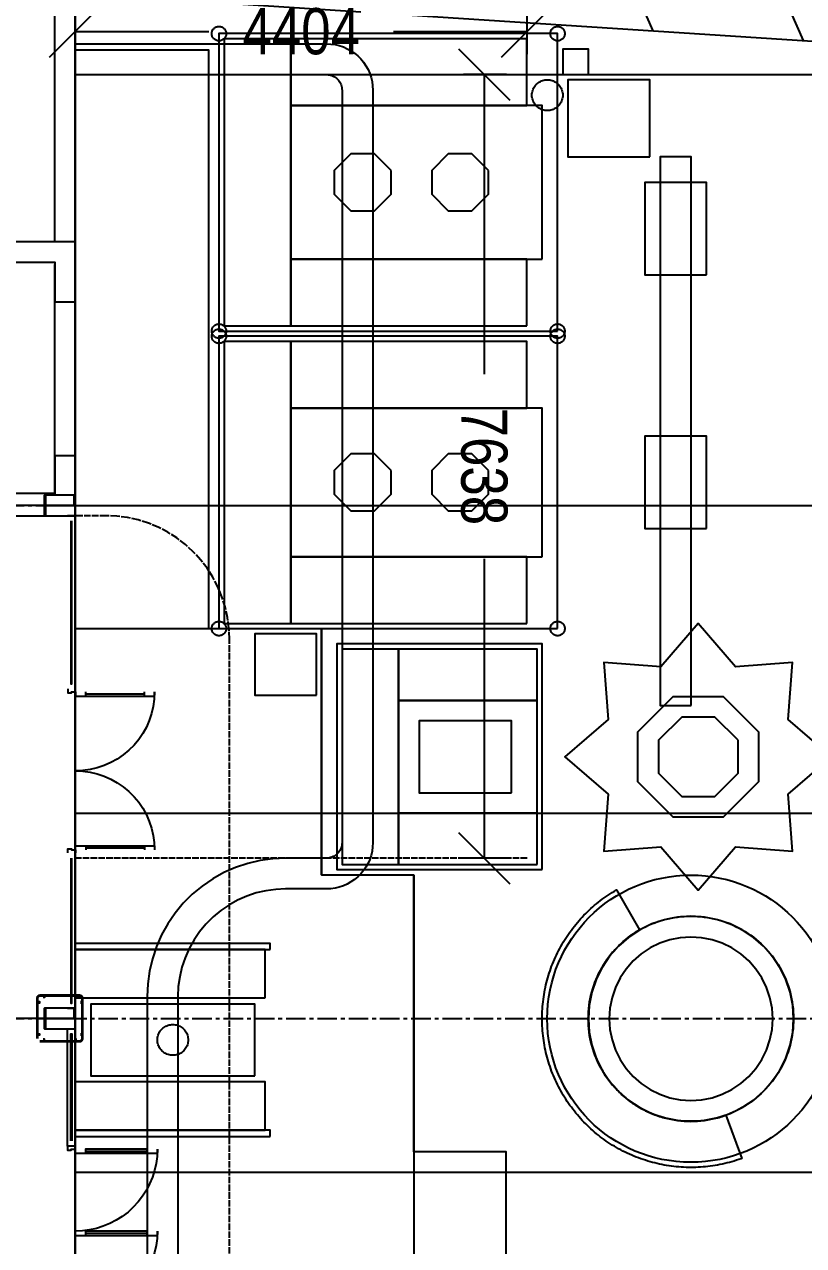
# Model space of a CAD drawing. Header units: millimetres. Extents: x -74219 to 26724, y -11313 to 45223.
# Drawn here: x -496 to 7097, y 24885 to 36790 of the extents above; entities that cross this region are included whole.
import ezdxf

# ---------------------------------------------------------------- set-up
doc = ezdxf.new("R2010")
doc.units = ezdxf.units.MM
doc.linetypes.add('CENTER', pattern=[5.08, 3.175, -0.635, 0.635, -0.635])
doc.linetypes.add('DASHED', pattern=[1.524, 1.27, -0.254])
for name, color, linetype in [('SMK-ABOVE', 5, 'DASHED'), ('SMK-BLDG', 7, 'CONTINUOUS'), ('SMK-CONTEXT', 8, 'CONTINUOUS'), ('SMK-DIMS', 7, 'CONTINUOUS'), ('SMK-DOOR', 7, 'CONTINUOUS'), ('SMK-EXIST', 30, 'CONTINUOUS'), ('SMK-GLAZ', 5, 'CONTINUOUS'), ('SMK-GRID', 8, 'CENTER'), ('SMK-R10-DECO', 21, 'Continuous'), ('SMK-R10-FURN', 7, 'Continuous'), ('SMK-R10-ROOF', 34, 'Continuous'), ('SMK-R10-SERV', 4, 'Continuous'), ('SMK-R10-STEPS', 8, 'Continuous'), ('SMK-R10-TENT', 1, 'Continuous'), ('SMK-R10-TREE', 3, 'Continuous'), ('SMK-ZONE', 3, 'CONTINUOUS')]:
    doc.layers.add(name, color=color, linetype=linetype)
doc.styles.add('OpenSansCondensed-Light', font='OpenSansCondensed-Light.ttf')
doc.dimstyles.new('SMK200', dxfattribs={"dimtxt": 450, "dimasz": 300, "dimexe": 200, "dimexo": 200, "dimgap": 100, "dimtad": 1, "dimdec": 0, "dimtsz": 250, "dimcen": 2.5, "dimazin": 3, "dimtfac": 1, "dimtmove": 0, "dimatfit": 3})

# ---------------------------------------------------------------- blocks, each defined once
blk = doc.blocks.new('_OBLIQUE')
at = {"color": 0, "linetype": 'BYBLOCK'}
blk.add_line((-0.5, -0.5), (0.5, 0.5), dxfattribs=at)
blk = doc.blocks.new('*D5')
for p, q in [((-200, 27100), (-10800, 27100)), ((-10600, 25125), (-10600, 27100)), ((-10600, 21350), (-10600, 23325)), ((-200, 21350), (-10800, 21350))]:
    blk.add_line(p, q)
at = {"layer": 'Defpoints'}
for p in [(0, 27100), (-10600, 21350), (0, 21350)]:
    blk.add_point(p, dxfattribs=at)
at = {"layer": 'SMK-DIMS', "xscale": 500, "yscale": 500, "rotation": 90}
for p in [(-10600, 27100), (-10600, 21350)]:
    blk.add_blockref('_OBLIQUE', p, dxfattribs=at)
at = {"layer": 'SMK-DIMS', "insert": (-10600, 24225), "char_height": 450, "attachment_point": 5, "rotation": 90, "style": 'OpenSansCondensed-Light'}
blk.add_mtext('5750', dxfattribs=at)
blk = doc.blocks.new('*D6')
for p, q in [((-200, 32100), (-10800, 32100)), ((-10600, 30500), (-10600, 32100)), ((-10600, 27100), (-10600, 28700)), ((-200, 27100), (-10800, 27100))]:
    blk.add_line(p, q)
at = {"layer": 'Defpoints'}
for p in [(0, 32100), (-10600, 27100), (0, 27100)]:
    blk.add_point(p, dxfattribs=at)
at = {"layer": 'SMK-DIMS', "xscale": 500, "yscale": 500, "rotation": 90}
for p in [(-10600, 32100), (-10600, 27100)]:
    blk.add_blockref('_OBLIQUE', p, dxfattribs=at)
at = {"layer": 'SMK-DIMS', "insert": (-10600, 29600), "char_height": 450, "attachment_point": 5, "rotation": 90, "style": 'OpenSansCondensed-Light'}
blk.add_mtext('5000', dxfattribs=at)
blk = doc.blocks.new('*D7')
for p, q in [((-200, 37100), (-10800, 37100)), ((-10600, 35500), (-10600, 37100)), ((-10600, 32100), (-10600, 33700)), ((-200, 32100), (-10800, 32100))]:
    blk.add_line(p, q)
at = {"layer": 'Defpoints'}
for p in [(0, 37100), (-10600, 32100), (0, 32100)]:
    blk.add_point(p, dxfattribs=at)
at = {"layer": 'SMK-DIMS', "xscale": 500, "yscale": 500, "rotation": 90}
for p in [(-10600, 37100), (-10600, 32100)]:
    blk.add_blockref('_OBLIQUE', p, dxfattribs=at)
at = {"layer": 'SMK-DIMS', "insert": (-10600, 34600), "char_height": 450, "attachment_point": 5, "rotation": 90, "style": 'OpenSansCondensed-Light'}
blk.add_mtext('5000', dxfattribs=at)
blk = doc.blocks.new('*D9')
for p, q in [((-200, 42340.2), (-12100, 42340.2)), ((-11900, 22295.1), (-11900, 42340.2)), ((-11900, 0), (-11900, 20045.1)), ((-200, 0), (-12100, 0))]:
    blk.add_line(p, q)
at = {"layer": 'Defpoints'}
for p in [(0, 42340.2), (-11900, 0), (0, 0)]:
    blk.add_point(p, dxfattribs=at)
at = {"layer": 'SMK-DIMS', "xscale": 500, "yscale": 500, "rotation": 90}
for p in [(-11900, 42340.2), (-11900, 0)]:
    blk.add_blockref('_OBLIQUE', p, dxfattribs=at)
at = {"layer": 'SMK-DIMS', "insert": (-11900, 21170.1), "char_height": 450, "attachment_point": 5, "rotation": 90, "style": 'OpenSansCondensed-Light'}
blk.add_mtext('42340', dxfattribs=at)
blk = doc.blocks.new('*D18')
for p, q in [((-0.4, 36500.2), (-0.4, 36920.2)), ((4403.1, 36500.2), (4403.1, 36920.2)), ((-0.4, 36720.2), (1301.35, 36720.2)), ((3101.35, 36720.2), (4403.1, 36720.2))]:
    blk.add_line(p, q)
at = {"layer": 'Defpoints'}
for p in [(-0.4, 36720.2), (-0.4, 36300.2), (4403.1, 36300.2)]:
    blk.add_point(p, dxfattribs=at)
at = {"layer": 'SMK-DIMS', "xscale": 500, "yscale": 500}
for p in [(-0.4, 36720.2), (4403.1, 36720.2)]:
    blk.add_blockref('_OBLIQUE', p, dxfattribs=at)
at = {"layer": 'SMK-DIMS', "insert": (2201.35, 36720.2), "char_height": 450, "attachment_point": 5, "style": 'OpenSansCondensed-Light'}
blk.add_mtext('4404', dxfattribs=at)
blk = doc.blocks.new('*D19')
for p, q in [((4203.1, 36300.2), (3783.1, 36300.2)), ((3983.1, 36300.2), (3983.1, 33381.35)), ((3983.1, 31581.35), (3983.1, 28662.5)), ((4203.1, 28662.5), (3783.1, 28662.5))]:
    blk.add_line(p, q)
at = {"layer": 'Defpoints'}
for p in [(3983.1, 36300.2), (4403.1, 36300.2), (4403.1, 28662.5)]:
    blk.add_point(p, dxfattribs=at)
at = {"layer": 'SMK-DIMS', "xscale": 500, "yscale": 500, "rotation": -90}
for p in [(3983.1, 36300.2), (3983.1, 28662.5)]:
    blk.add_blockref('_OBLIQUE', p, dxfattribs=at)
at = {"layer": 'SMK-DIMS', "insert": (3983.1, 32481.35), "char_height": 450, "attachment_point": 5, "rotation": 270, "style": 'OpenSansCondensed-Light'}
blk.add_mtext('7638', dxfattribs=at)

msp = doc.modelspace()

# ---------------------------------------------------------------- linework, layer by layer
at = {"layer": 'SMK-ABOVE', "ltscale": 50}
for points in [[(4403.1, 28662.5), (3.1, 28662.5), (-0.4, 36300.2), (4399.6, 36300.2)], [(1501.6, 5300.3), (1501.6, 30800.3), (1497, 30904.9), (1483.4, 31008.7), (1460.7, 31110.9), (1429.2, 31210.7), (1389.2, 31307.4), (1340.8, 31400.3), (1284.6, 31488.6), (1220.8, 31571.6), (1150.1, 31648.8), (1072.9, 31719.5), (989.9, 31783.3), (901.6, 31839.5), (808.7, 31887.9), (712, 31927.9), (612.2, 31959.4), (510, 31982.1), (406.2, 31995.7), (301.6, 32000.3), (-0.4, 32000.3)]]:
    msp.add_lwpolyline(points, dxfattribs=at)
at = {"layer": 'SMK-BLDG'}
for points in [[(-0.4, 36900.2), (-0.4, 34670.2), (-3920.4, 34670.2), (-3920.4, 36900.2)], [(-0.4, 34670.5), (-200.4, 34670.5), (-200.4, 36900), (-0.4, 36900)], [(-2160.4, 32200), (-2160.4, 34470.5), (-200.4, 34470.5), (-200.4, 34085.5), (-0.4, 34085.5), (-0.4, 34670.5), (-2360.4, 34670.5), (-2360.4, 32000), (-0.4, 32000), (-0.4, 32585), (-200.4, 32585), (-200.4, 32200)], [(-2160.4, 34450.3), (-2160.4, 32220.3), (-200.4, 32220.3), (-200.4, 34450.3)], [(-300.4, 31999.8), (-0.4, 31999.8), (-0.4, 32199.8), (-300.4, 32199.8)], [(-75.4, 27200), (-0.4, 27200), (-0.4, 32000), (-75.4, 32000)], [(-0.4, 32000), (-0.4, 4100)], [(-300.4, 26999.8), (-0.4, 26999.8), (-0.4, 27199.8), (-300.4, 27199.8)], [(-0.4, 25855), (-75.4, 25855), (-75.4, 26999.8), (-0.4, 26999.8)]]:
    msp.add_lwpolyline(points, dxfattribs=at)
at = {"layer": 'SMK-CONTEXT'}
for points in [[(5665.1, 39873.8), (7093.8, 36631.9)], [(4451.7, 39394.8), (5627.8, 36727.8)], [(83.6, 37090.5), (8685, 36527.8)]]:
    msp.add_lwpolyline(points, dxfattribs=at)
at = {"layer": 'SMK-DOOR'}
for points in [[(-71.9, 30312.5), (-71.9, 30272.5), (-36.9, 30272.5), (-36.9, 30282.5), (3.1, 30282.5), (3.1, 30312.5)], [(3.1, 30282.5), (3.1, 30242.5), (773.1, 30242.5), (773.1, 30282.5)], [(773.1, 30282.5), (769.8, 30211.5), (760, 30141), (743.7, 30071.8), (721.1, 30004.4), (692.4, 29939.3), (657.8, 29877.2), (617.6, 29818.5), (572.2, 29763.8), (521.9, 29713.5), (467.2, 29668), (408.5, 29627.9), (346.3, 29593.2), (281.3, 29564.5), (213.8, 29541.9), (144.6, 29525.6), (74.2, 29515.8), (3.1, 29512.5)], [(103.1, 30242.5), (103.1, 30282.5)], [(103.1, 30262.5), (673.1, 30262.5)], [(673.1, 30242.5), (673.1, 30282.5)], [(3.1, 29512.5), (74.2, 29509.2), (144.6, 29499.4), (213.8, 29483.1), (281.3, 29460.5), (346.3, 29431.8), (408.5, 29397.2), (467.2, 29357), (521.9, 29311.6), (572.2, 29261.3), (617.6, 29206.5), (657.8, 29147.9), (692.4, 29085.7), (721.1, 29020.7), (743.7, 28953.2), (760, 28884), (769.8, 28813.6), (773.1, 28742.5)], [(-71.9, 28712.5), (-71.9, 28752.5), (-36.9, 28752.5), (-36.9, 28742.5), (3.1, 28742.5), (3.1, 28712.5)], [(3.1, 28742.5), (3.1, 28782.5), (773.1, 28782.5), (773.1, 28742.5)], [(103.1, 28782.5), (103.1, 28742.5)], [(103.1, 28762.5), (673.1, 28762.5)], [(673.1, 28782.5), (673.1, 28742.5)], [(-75.4, 25855), (-75.4, 25815), (-40.4, 25815), (-40.4, 25825), (-0.4, 25825), (-0.4, 25855)], [(-0.4, 25825), (-0.4, 25785), (799.6, 25785), (799.6, 25825)], [(799.6, 25825), (796.5, 25755.3), (787.4, 25686.1), (772.3, 25618), (751.3, 25551.4), (724.6, 25486.9), (692.4, 25425), (654.9, 25366.2), (612.4, 25310.8), (565.3, 25259.3), (513.8, 25212.2), (458.4, 25169.7), (399.6, 25132.2), (337.7, 25100), (273.2, 25073.3), (206.6, 25052.3), (138.5, 25037.2), (69.3, 25028.1), (-0.4, 25025)], [(699.6, 25785), (699.6, 25825), (99.6, 25825), (99.6, 25785)], [(99.6, 25805), (699.6, 25805)], [(-0.4, 25025), (-0.4, 24985), (799.6, 24985), (799.6, 25025)], [(799.6, 25025), (796.5, 24955.3), (787.4, 24886.1), (772.3, 24818), (751.3, 24751.4), (724.6, 24686.9), (692.4, 24625), (654.9, 24566.2), (612.4, 24510.8), (565.3, 24459.3), (513.8, 24412.2), (458.4, 24369.7), (399.6, 24332.2), (337.7, 24300), (273.2, 24273.3), (206.6, 24252.3), (138.5, 24237.2), (69.3, 24228.1), (-0.4, 24225)], [(699.6, 24985), (699.6, 25025), (99.6, 25025), (99.6, 24985)], [(99.6, 25005), (699.6, 25005)]]:
    msp.add_lwpolyline(points, dxfattribs=at)
at = {"layer": 'SMK-EXIST'}
for points in [[(-0.4, 36600.2), (2449.6, 36600.2), (2491.1, 36598.3), (2532.3, 36592.6), (2572.7, 36583.1), (2612.1, 36569.9), (2650.2, 36553.1), (2686.5, 36532.8), (2720.8, 36509.4), (2752.8, 36482.8), (2782.1, 36453.4), (2808.7, 36421.4), (2832.2, 36387.1), (2852.4, 36350.8), (2869.2, 36312.8), (2882.4, 36273.4), (2891.9, 36232.9), (2897.7, 36191.8), (2899.6, 36150.2), (2899.6, 28812.5), (2897.7, 28771), (2891.9, 28729.8), (2882.4, 28689.4), (2869.2, 28650), (2852.4, 28611.9), (2832.2, 28575.6), (2808.7, 28541.3), (2782.1, 28509.4), (2752.8, 28480), (2720.8, 28453.4), (2686.5, 28429.9), (2650.2, 28409.7), (2612.1, 28392.9), (2572.7, 28379.7), (2532.3, 28370.2), (2491.1, 28364.4), (2449.6, 28362.5), (2049.6, 28362.5), (1952.7, 28358), (1856.7, 28344.6), (1762.2, 28322.4), (1670.3, 28291.6), (1581.6, 28252.4), (1496.8, 28205.2), (1416.8, 28150.4), (1342.2, 28088.5), (1273.6, 28019.9), (1211.7, 27945.3), (1156.9, 27865.3), (1109.7, 27780.5), (1070.5, 27691.8), (1039.7, 27599.9), (1017.5, 27505.5), (1004.1, 27409.4), (999.6, 27312.5), (999.6, 22299.8)], [(-0.4, 36300.2), (2449.6, 36300.2), (2462.7, 36299.7), (2475.6, 36298), (2488.4, 36295.1), (2500.9, 36291.2), (2513, 36286.2), (2524.6, 36280.1), (2535.6, 36273.1), (2546, 36265.1), (2555.7, 36256.3), (2564.5, 36246.7), (2572.5, 36236.3), (2579.5, 36225.2), (2585.5, 36213.6), (2590.5, 36201.5), (2594.5, 36189.1), (2597.3, 36176.3), (2599, 36163.3), (2599.6, 36150.2), (2599.6, 28812.5), (2599, 28799.4), (2597.3, 28786.5), (2594.5, 28773.7), (2590.5, 28761.2), (2585.5, 28749.1), (2579.5, 28737.5), (2572.5, 28726.5), (2564.5, 28716.1), (2555.7, 28706.5), (2546, 28697.6), (2535.6, 28689.6), (2524.6, 28682.6), (2513, 28676.6), (2500.9, 28671.6), (2488.4, 28667.6), (2475.6, 28664.8), (2462.7, 28663.1), (2449.6, 28662.5), (2049.6, 28662.5), (1925, 28656.8), (1801.5, 28639.5), (1680.1, 28611), (1561.9, 28571.4), (1447.8, 28521), (1338.9, 28460.3), (1236, 28389.8), (1140.1, 28310.2), (1051.9, 28222), (972.3, 28126.1), (901.8, 28023.2), (841.1, 27914.3), (790.8, 27800.2), (751.1, 27682), (722.6, 27560.6), (705.3, 27437.1), (699.6, 27312.5), (699.6, 22299.8)]]:
    msp.add_lwpolyline(points, dxfattribs=at)
for points in [[(6999.8, 27096.4), (6991.3, 27226.9), (6965.8, 27355.2), (6923.7, 27479.1), (6865.9, 27596.4), (6793.2, 27705.2), (6706.9, 27803.5), (6608.6, 27889.7), (6499.8, 27962.4), (6382.5, 28020.3), (6258.7, 28062.3), (6130.4, 28087.8), (5999.8, 28096.4), (5869.3, 28087.8), (5741, 28062.3), (5617.2, 28020.3), (5499.8, 27962.4), (5391.1, 27889.7), (5292.7, 27803.5), (5206.5, 27705.2), (5133.8, 27596.4), (5076, 27479.1), (5033.9, 27355.2), (5008.4, 27226.9), (4999.8, 27096.4), (5008.4, 26965.9), (5033.9, 26837.6), (5076, 26713.7), (5133.8, 26596.4), (5206.5, 26487.6), (5292.7, 26389.3), (5391.1, 26303), (5499.8, 26230.4), (5617.2, 26172.5), (5741, 26130.5), (5869.3, 26105), (5999.8, 26096.4), (6130.4, 26105), (6258.7, 26130.5), (6382.5, 26172.5), (6499.8, 26230.4), (6608.6, 26303), (6706.9, 26389.3), (6793.2, 26487.6), (6865.9, 26596.4), (6923.7, 26713.7), (6965.8, 26837.6), (6991.3, 26965.9)], [(6796.6, 27096.4), (6789.8, 27200.4), (6769.5, 27302.6), (6736, 27401.3), (6689.9, 27494.8), (6632, 27581.4), (6563.2, 27659.8), (6484.9, 27728.5), (6398.2, 27786.4), (6304.7, 27832.5), (6206.1, 27866), (6103.8, 27886.4), (5999.8, 27893.2), (5895.8, 27886.4), (5793.6, 27866), (5694.9, 27832.5), (5601.4, 27786.4), (5514.8, 27728.5), (5436.4, 27659.8), (5367.7, 27581.4), (5309.8, 27494.8), (5263.7, 27401.3), (5230.2, 27302.6), (5209.9, 27200.4), (5203.1, 27096.4), (5209.9, 26992.4), (5230.2, 26890.2), (5263.7, 26791.5), (5309.8, 26698), (5367.7, 26611.3), (5436.4, 26533), (5514.8, 26464.3), (5601.4, 26406.4), (5694.9, 26360.3), (5793.6, 26326.8), (5895.8, 26306.4), (5999.8, 26299.6), (6103.8, 26306.4), (6206.1, 26326.8), (6304.7, 26360.3), (6398.2, 26406.4), (6484.9, 26464.3), (6563.2, 26533), (6632, 26611.3), (6689.9, 26698), (6736, 26791.5), (6769.5, 26890.2), (6789.8, 26992.4)]]:
    msp.add_lwpolyline(points, close=True, dxfattribs=at)
at = {"layer": 'SMK-GLAZ'}
for points in [[(-9.4, 32096.8), (-291.4, 32096.8), (-291.4, 31999.8), (-300.4, 31999.8), (-300.4, 32199.8), (-291.4, 32199.8), (-291.4, 32102.8), (-9.4, 32102.8), (-9.4, 32199.8), (-0.4, 32199.8), (-0.4, 31999.8), (-9.4, 31999.8)], [(-42.9, 31949.8), (-42.9, 30362.5), (-32.9, 30362.5), (-32.9, 31949.8)], [(-42.9, 28662.5), (-42.9, 27250), (-32.9, 27250), (-32.9, 28662.5)], [(-345.4, 26874.8), (44.6, 26874.8), (47.2, 26874.9), (49.8, 26875.3), (52.4, 26875.8), (54.8, 26876.6), (57.3, 26877.6), (59.6, 26878.8), (61.8, 26880.2), (63.9, 26881.8), (65.8, 26883.6), (67.6, 26885.5), (69.2, 26887.6), (70.6, 26889.8), (71.8, 26892.1), (72.8, 26894.5), (73.6, 26897), (74.1, 26899.6), (74.5, 26902.2), (74.6, 26904.8), (74.6, 27294.8), (74.5, 27297.4), (74.1, 27300), (73.6, 27302.6), (72.8, 27305.1), (71.8, 27307.5), (70.6, 27309.8), (69.2, 27312), (67.6, 27314.1), (65.8, 27316), (63.9, 27317.8), (61.8, 27319.4), (59.6, 27320.8), (57.3, 27322), (54.8, 27323), (52.4, 27323.8), (49.8, 27324.3), (47.2, 27324.7), (44.6, 27324.8), (-345.4, 27324.8), (-348, 27324.7), (-350.6, 27324.3), (-353.2, 27323.8), (-355.7, 27323), (-358.1, 27322), (-360.4, 27320.8), (-362.6, 27319.4), (-364.7, 27317.8), (-366.6, 27316), (-368.4, 27314.1), (-370, 27312), (-371.4, 27309.8), (-372.6, 27307.5), (-373.6, 27305.1), (-374.4, 27302.6), (-375, 27300), (-375.3, 27297.4), (-375.4, 27294.8), (-375.4, 26904.8)], [(-345.4, 26882.8), (44.6, 26882.8), (46.5, 26882.9), (48.4, 26883.1), (50.3, 26883.6), (52.1, 26884.1), (53.9, 26884.9), (55.6, 26885.8), (57.2, 26886.8), (58.7, 26888), (60.1, 26889.2), (61.4, 26890.7), (62.6, 26892.2), (63.6, 26893.8), (64.5, 26895.5), (65.3, 26897.3), (65.8, 26899.1), (66.3, 26901), (66.5, 26902.9), (66.6, 26904.8), (66.6, 27294.8), (66.5, 27296.7), (66.3, 27298.6), (65.8, 27300.5), (65.3, 27302.3), (64.5, 27304.1), (63.6, 27305.8), (62.6, 27307.4), (61.4, 27308.9), (60.1, 27310.4), (58.7, 27311.7), (57.2, 27312.8), (55.6, 27313.9), (53.9, 27314.7), (52.1, 27315.5), (50.3, 27316.1), (48.4, 27316.5), (46.5, 27316.7), (44.6, 27316.8), (-345.4, 27316.8), (-347.3, 27316.7), (-349.2, 27316.5), (-351.1, 27316.1), (-352.9, 27315.5), (-354.7, 27314.7), (-356.4, 27313.9), (-358, 27312.8), (-359.6, 27311.7), (-361, 27310.4), (-362.3, 27308.9), (-363.4, 27307.4), (-364.5, 27305.8), (-365.4, 27304.1), (-366.1, 27302.3), (-366.7, 27300.5), (-367.1, 27298.6), (-367.3, 27296.7), (-367.4, 27294.8), (-367.4, 26904.8)], [(-364.4, 27263.9), (-350.4, 27263.9), (-350.4, 27249.9), (-364.4, 27249.9)], [(-314.4, 27316.8), (-300.4, 27316.8), (-300.4, 27302.8), (-314.4, 27302.8)], [(-250.4, 27316.8), (-250.4, 27324.8)], [(-250.4, 27316.8), (-250.4, 27324.8)], [(-247.4, 27316.8), (-247.4, 27324.8)], [(-247.4, 27316.8), (-247.4, 27324.8)], [(-53.4, 27316.8), (-53.4, 27324.8)], [(-53.4, 27316.8), (-53.4, 27324.8)], [(-50.4, 27316.8), (-50.4, 27324.8)], [(-50.4, 27316.8), (-50.4, 27324.8)], [(13.6, 27316.8), (-0.4, 27316.8), (-0.4, 27302.8), (13.6, 27302.8)], [(49.6, 27263.9), (63.6, 27263.9), (63.6, 27249.9), (49.6, 27249.9)], [(-9.4, 27096.8), (-291.4, 27096.8), (-291.4, 26999.8), (-300.4, 26999.8), (-300.4, 27199.8), (-291.4, 27199.8), (-291.4, 27102.8), (-9.4, 27102.8), (-9.4, 27199.8), (-0.4, 27199.8), (-0.4, 26999.8), (-9.4, 26999.8)], [(66.6, 27199.8), (74.6, 27199.8)], [(66.6, 27196.8), (74.6, 27196.8)], [(-364.4, 26949.8), (-350.4, 26949.8), (-350.4, 26935.8), (-364.4, 26935.8)], [(-42.9, 25905), (-42.9, 26950), (-32.9, 26950), (-32.9, 25905)], [(49.6, 26949.8), (63.6, 26949.8), (63.6, 26935.8), (49.6, 26935.8)], [(66.6, 27002.8), (74.6, 27002.8)], [(66.6, 26999.8), (74.6, 26999.8)], [(-314.4, 26882.9), (-300.4, 26882.9), (-300.4, 26896.9), (-314.4, 26896.9)], [(-250.4, 26882.8), (-250.4, 26874.8)], [(-250.4, 26882.8), (-250.4, 26874.8)], [(-247.4, 26882.8), (-247.4, 26874.8)], [(-247.4, 26882.8), (-247.4, 26874.8)], [(-53.4, 26882.8), (-53.4, 26874.8)], [(-53.4, 26882.8), (-53.4, 26874.8)], [(-50.4, 26882.8), (-50.4, 26874.8)], [(-50.4, 26882.8), (-50.4, 26874.8)], [(13.6, 26882.9), (-0.4, 26882.9), (-0.4, 26896.9), (13.6, 26896.9)]]:
    msp.add_lwpolyline(points, dxfattribs=at)
at = {"layer": 'SMK-GRID', "ltscale": 60}
for p, q in [((0, -5600), (0, 44200)), ((-14100, 32100), (15500, 32100)), ((-14100, 27100), (15500, 27100))]:
    msp.add_line(p, q, dxfattribs=at)
at = {"layer": 'SMK-R10-DECO'}
for points in [[(5000, 36300), (5000, 36550), (4750, 36550), (4750, 36300)], [(4750, 36100), (4749.5, 36088.2), (4748.2, 36076.5), (4745.9, 36065), (4742.7, 36053.6), (4738.6, 36042.6), (4733.7, 36031.9), (4727.9, 36021.6), (4721.4, 36011.8), (4714.1, 36002.6), (4706.1, 35993.9), (4697.4, 35985.9), (4688.2, 35978.6), (4678.4, 35972.1), (4668.1, 35966.3), (4657.4, 35961.4), (4646.4, 35957.3), (4635, 35954.1), (4623.5, 35951.8), (4611.8, 35950.5), (4600, 35950), (4588.2, 35950.5), (4576.5, 35951.8), (4565, 35954.1), (4553.6, 35957.3), (4542.6, 35961.4), (4531.9, 35966.3), (4521.6, 35972.1), (4511.8, 35978.6), (4502.6, 35985.9), (4493.9, 35993.9), (4485.9, 36002.6), (4478.6, 36011.8), (4472.1, 36021.6), (4466.3, 36031.9), (4461.4, 36042.6), (4457.3, 36053.6), (4454.1, 36065), (4451.8, 36076.5), (4450.5, 36088.2), (4450, 36100), (4450.5, 36111.8), (4451.8, 36123.5), (4454.1, 36135), (4457.3, 36146.4), (4461.4, 36157.4), (4466.3, 36168.1), (4472.1, 36178.4), (4478.6, 36188.2), (4485.9, 36197.4), (4493.9, 36206.1), (4502.6, 36214.1), (4511.8, 36221.4), (4521.6, 36227.9), (4531.9, 36233.7), (4542.6, 36238.6), (4553.6, 36242.7), (4565, 36245.9), (4576.5, 36248.2), (4588.2, 36249.5), (4600, 36250), (4611.8, 36249.5), (4623.5, 36248.2), (4635, 36245.9), (4646.4, 36242.7), (4657.4, 36238.6), (4668.1, 36233.7), (4678.4, 36227.9), (4688.2, 36221.4), (4697.4, 36214.1), (4706.1, 36206.1), (4714.1, 36197.4), (4721.4, 36188.2), (4727.9, 36178.4), (4733.7, 36168.1), (4738.6, 36157.4), (4742.7, 36146.4), (4745.9, 36135), (4748.2, 36123.5), (4749.5, 36111.8)]]:
    msp.add_lwpolyline(points, close=True, dxfattribs=at)
at = {"layer": 'SMK-R10-FURN'}
for points in [[(4550, 28550), (4550, 30750), (2550, 30750), (2550, 28550)], [(3150, 28600), (3150, 30700), (2600, 30700), (2600, 28600)], [(4500, 30200), (4500, 30700), (3150, 30700), (3150, 30200)], [(4500, 29100), (4500, 30200), (3150, 30200), (3150, 29100)], [(4250, 29300), (4250, 30000), (3350, 30000), (3350, 29300)], [(4500, 28600), (4500, 29100), (3150, 29100), (3150, 28600)], [(1900, 27770), (1900, 27830), (0, 27830), (0, 27770)], [(1850, 27300), (1850, 27770), (0, 27770), (0, 27300)], [(1750, 26540), (1750, 27240), (150, 27240), (150, 26540)], [(1100, 26890), (1099.5, 26878.2), (1098.2, 26866.5), (1095.9, 26855), (1092.7, 26843.6), (1088.6, 26832.6), (1083.7, 26821.9), (1077.9, 26811.6), (1071.4, 26801.8), (1064.1, 26792.6), (1056.1, 26783.9), (1047.4, 26775.9), (1038.2, 26768.6), (1028.4, 26762.1), (1018.1, 26756.3), (1007.4, 26751.4), (996.4, 26747.3), (985, 26744.1), (973.5, 26741.8), (961.8, 26740.5), (950, 26740), (938.2, 26740.5), (926.5, 26741.8), (915, 26744.1), (903.6, 26747.3), (892.6, 26751.4), (881.9, 26756.3), (871.6, 26762.1), (861.8, 26768.6), (852.6, 26775.9), (843.9, 26783.9), (835.9, 26792.6), (828.6, 26801.8), (822.1, 26811.6), (816.3, 26821.9), (811.4, 26832.6), (807.3, 26843.6), (804.1, 26855), (801.8, 26866.5), (800.5, 26878.2), (800, 26890), (800.5, 26901.8), (801.8, 26913.5), (804.1, 26925), (807.3, 26936.4), (811.4, 26947.4), (816.3, 26958.1), (822.1, 26968.4), (828.6, 26978.2), (835.9, 26987.4), (843.9, 26996.1), (852.6, 27004.1), (861.8, 27011.4), (871.6, 27017.9), (881.9, 27023.7), (892.6, 27028.6), (903.6, 27032.7), (915, 27035.9), (926.5, 27038.2), (938.2, 27039.5), (950, 27040), (961.8, 27039.5), (973.5, 27038.2), (985, 27035.9), (996.4, 27032.7), (1007.4, 27028.6), (1018.1, 27023.7), (1028.4, 27017.9), (1038.2, 27011.4), (1047.4, 27004.1), (1056.1, 26996.1), (1064.1, 26987.4), (1071.4, 26978.2), (1077.9, 26968.4), (1083.7, 26958.1), (1088.6, 26947.4), (1092.7, 26936.4), (1095.9, 26925), (1098.2, 26913.5), (1099.5, 26901.8)], [(1850, 26010), (1850, 26480), (0, 26480), (0, 26010)], [(1900, 25950), (1900, 26010), (0, 26010), (0, 25950)]]:
    msp.add_lwpolyline(points, close=True, dxfattribs=at)
at = {"layer": 'SMK-R10-ROOF'}
for p, q in [((0, 36300), (9464.6, 36300)), ((0, 32100), (9878.6, 32100)), ((0, 29100), (10174.3, 29100)), ((0, 25600), (10519.3, 25600))]:
    msp.add_line(p, q, dxfattribs=at)
msp.add_circle((5999, 27097), 1400, dxfattribs=at)
at = {"layer": 'SMK-R10-SERV'}
msp.add_lwpolyline([(2350, 30250), (2350, 30850), (1750, 30850), (1750, 30250)], close=True, dxfattribs=at)
at = {"layer": 'SMK-R10-SHOP'}
msp.add_lwpolyline([(5600, 35500), (5600, 36250), (4800, 36250), (4800, 35500)], close=True, dxfattribs=at)
at = {"layer": 'SMK-R10-STEPS'}
for p, q in [((1300, 30900), (1300, 36540)), ((1300, 30900), (2400, 30900)), ((2400, 28500), (2400, 30900)), ((2400, 28500), (3300, 28500)), ((3300, 25800), (3300, 28500))]:
    msp.add_line(p, q, dxfattribs=at)
for points in [[(1300, 30900), (1300, 36540), (0, 36540), (0, 30900)], [(3300, 28500), (3300, 15300), (0, 15300), (0, 28500), (0, 30900), (2400, 30900), (2400, 28500)], [(4200, 24300), (4200, 25800), (3300, 25800), (3300, 24300)]]:
    msp.add_lwpolyline(points, close=True, dxfattribs=at)
at = {"layer": 'SMK-R10-TENT'}
for points in [[(1470, 36700), (1469.7, 36693.1), (1468.7, 36686.3), (1467, 36679.7), (1464.7, 36673.2), (1461.7, 36667), (1458.2, 36661.1), (1454.1, 36655.6), (1449.5, 36650.5), (1444.4, 36645.9), (1438.9, 36641.8), (1433, 36638.3), (1426.8, 36635.3), (1420.3, 36633), (1413.7, 36631.3), (1406.9, 36630.3), (1400, 36630), (1393.1, 36630.3), (1386.3, 36631.3), (1379.7, 36633), (1373.2, 36635.3), (1367, 36638.3), (1361.1, 36641.8), (1355.6, 36645.9), (1350.5, 36650.5), (1345.9, 36655.6), (1341.8, 36661.1), (1338.3, 36667), (1335.3, 36673.2), (1333, 36679.7), (1331.3, 36686.3), (1330.3, 36693.1), (1330, 36700), (1330.3, 36706.9), (1331.3, 36713.7), (1333, 36720.3), (1335.3, 36726.8), (1338.3, 36733), (1341.8, 36738.9), (1345.9, 36744.4), (1350.5, 36749.5), (1355.6, 36754.1), (1361.1, 36758.2), (1367, 36761.7), (1373.2, 36764.7), (1379.7, 36767), (1386.3, 36768.7), (1393.1, 36769.7), (1400, 36770), (1406.9, 36769.7), (1413.7, 36768.7), (1420.3, 36767), (1426.8, 36764.7), (1433, 36761.7), (1438.9, 36758.2), (1444.4, 36754.1), (1449.5, 36749.5), (1454.1, 36744.4), (1458.2, 36738.9), (1461.7, 36733), (1464.7, 36726.8), (1467, 36720.3), (1468.7, 36713.7), (1469.7, 36706.9)], [(4700, 33800), (4700, 36700), (1400, 36700), (1400, 33800)], [(4770, 36700), (4769.7, 36693.1), (4768.7, 36686.3), (4767, 36679.7), (4764.7, 36673.2), (4761.7, 36667), (4758.2, 36661.1), (4754.1, 36655.6), (4749.5, 36650.5), (4744.4, 36645.9), (4738.9, 36641.8), (4733, 36638.3), (4726.8, 36635.3), (4720.3, 36633), (4713.7, 36631.3), (4706.9, 36630.3), (4700, 36630), (4693.1, 36630.3), (4686.3, 36631.3), (4679.7, 36633), (4673.2, 36635.3), (4667, 36638.3), (4661.1, 36641.8), (4655.6, 36645.9), (4650.5, 36650.5), (4645.9, 36655.6), (4641.8, 36661.1), (4638.3, 36667), (4635.3, 36673.2), (4633, 36679.7), (4631.3, 36686.3), (4630.3, 36693.1), (4630, 36700), (4630.3, 36706.9), (4631.3, 36713.7), (4633, 36720.3), (4635.3, 36726.8), (4638.3, 36733), (4641.8, 36738.9), (4645.9, 36744.4), (4650.5, 36749.5), (4655.6, 36754.1), (4661.1, 36758.2), (4667, 36761.7), (4673.2, 36764.7), (4679.7, 36767), (4686.3, 36768.7), (4693.1, 36769.7), (4700, 36770), (4706.9, 36769.7), (4713.7, 36768.7), (4720.3, 36767), (4726.8, 36764.7), (4733, 36761.7), (4738.9, 36758.2), (4744.4, 36754.1), (4749.5, 36749.5), (4754.1, 36744.4), (4758.2, 36738.9), (4761.7, 36733), (4764.7, 36726.8), (4767, 36720.3), (4768.7, 36713.7), (4769.7, 36706.9)], [(2100, 33850), (2100, 36650), (1450, 36650), (1450, 33850)], [(4400, 36000), (4400, 36650), (2100, 36650), (2100, 36000)], [(4550, 34500), (4550, 36000), (2100, 36000), (2100, 34500)], [(3077.2, 35364.8), (2914.8, 35527.2), (2685.2, 35527.2), (2522.8, 35364.8), (2522.8, 35135.2), (2685.2, 34972.8), (2914.8, 34972.8), (3077.2, 35135.2)], [(4027.2, 35364.8), (3864.8, 35527.2), (3635.2, 35527.2), (3472.8, 35364.8), (3472.8, 35135.2), (3635.2, 34972.8), (3864.8, 34972.8), (4027.2, 35135.2)], [(4400, 33850), (4400, 34500), (2100, 34500), (2100, 33850)], [(1470, 33800), (1469.7, 33793.1), (1468.7, 33786.3), (1467, 33779.7), (1464.7, 33773.2), (1461.7, 33767), (1458.2, 33761.1), (1454.1, 33755.6), (1449.5, 33750.5), (1444.4, 33745.9), (1438.9, 33741.8), (1433, 33738.3), (1426.8, 33735.3), (1420.3, 33733), (1413.7, 33731.3), (1406.9, 33730.3), (1400, 33730), (1393.1, 33730.3), (1386.3, 33731.3), (1379.7, 33733), (1373.2, 33735.3), (1367, 33738.3), (1361.1, 33741.8), (1355.6, 33745.9), (1350.5, 33750.5), (1345.9, 33755.6), (1341.8, 33761.1), (1338.3, 33767), (1335.3, 33773.2), (1333, 33779.7), (1331.3, 33786.3), (1330.3, 33793.1), (1330, 33800), (1330.3, 33806.9), (1331.3, 33813.7), (1333, 33820.3), (1335.3, 33826.8), (1338.3, 33833), (1341.8, 33838.9), (1345.9, 33844.4), (1350.5, 33849.5), (1355.6, 33854.1), (1361.1, 33858.2), (1367, 33861.7), (1373.2, 33864.7), (1379.7, 33867), (1386.3, 33868.7), (1393.1, 33869.7), (1400, 33870), (1406.9, 33869.7), (1413.7, 33868.7), (1420.3, 33867), (1426.8, 33864.7), (1433, 33861.7), (1438.9, 33858.2), (1444.4, 33854.1), (1449.5, 33849.5), (1454.1, 33844.4), (1458.2, 33838.9), (1461.7, 33833), (1464.7, 33826.8), (1467, 33820.3), (1468.7, 33813.7), (1469.7, 33806.9)], [(1470, 33750), (1469.7, 33743.1), (1468.7, 33736.3), (1467, 33729.7), (1464.7, 33723.2), (1461.7, 33717), (1458.2, 33711.1), (1454.1, 33705.6), (1449.5, 33700.5), (1444.4, 33695.9), (1438.9, 33691.8), (1433, 33688.3), (1426.8, 33685.3), (1420.3, 33683), (1413.7, 33681.3), (1406.9, 33680.3), (1400, 33680), (1393.1, 33680.3), (1386.3, 33681.3), (1379.7, 33683), (1373.2, 33685.3), (1367, 33688.3), (1361.1, 33691.8), (1355.6, 33695.9), (1350.5, 33700.5), (1345.9, 33705.6), (1341.8, 33711.1), (1338.3, 33717), (1335.3, 33723.2), (1333, 33729.7), (1331.3, 33736.3), (1330.3, 33743.1), (1330, 33750), (1330.3, 33756.9), (1331.3, 33763.7), (1333, 33770.3), (1335.3, 33776.8), (1338.3, 33783), (1341.8, 33788.9), (1345.9, 33794.4), (1350.5, 33799.5), (1355.6, 33804.1), (1361.1, 33808.2), (1367, 33811.7), (1373.2, 33814.7), (1379.7, 33817), (1386.3, 33818.7), (1393.1, 33819.7), (1400, 33820), (1406.9, 33819.7), (1413.7, 33818.7), (1420.3, 33817), (1426.8, 33814.7), (1433, 33811.7), (1438.9, 33808.2), (1444.4, 33804.1), (1449.5, 33799.5), (1454.1, 33794.4), (1458.2, 33788.9), (1461.7, 33783), (1464.7, 33776.8), (1467, 33770.3), (1468.7, 33763.7), (1469.7, 33756.9)], [(4770, 33800), (4769.7, 33793.1), (4768.7, 33786.3), (4767, 33779.7), (4764.7, 33773.2), (4761.7, 33767), (4758.2, 33761.1), (4754.1, 33755.6), (4749.5, 33750.5), (4744.4, 33745.9), (4738.9, 33741.8), (4733, 33738.3), (4726.8, 33735.3), (4720.3, 33733), (4713.7, 33731.3), (4706.9, 33730.3), (4700, 33730), (4693.1, 33730.3), (4686.3, 33731.3), (4679.7, 33733), (4673.2, 33735.3), (4667, 33738.3), (4661.1, 33741.8), (4655.6, 33745.9), (4650.5, 33750.5), (4645.9, 33755.6), (4641.8, 33761.1), (4638.3, 33767), (4635.3, 33773.2), (4633, 33779.7), (4631.3, 33786.3), (4630.3, 33793.1), (4630, 33800), (4630.3, 33806.9), (4631.3, 33813.7), (4633, 33820.3), (4635.3, 33826.8), (4638.3, 33833), (4641.8, 33838.9), (4645.9, 33844.4), (4650.5, 33849.5), (4655.6, 33854.1), (4661.1, 33858.2), (4667, 33861.7), (4673.2, 33864.7), (4679.7, 33867), (4686.3, 33868.7), (4693.1, 33869.7), (4700, 33870), (4706.9, 33869.7), (4713.7, 33868.7), (4720.3, 33867), (4726.8, 33864.7), (4733, 33861.7), (4738.9, 33858.2), (4744.4, 33854.1), (4749.5, 33849.5), (4754.1, 33844.4), (4758.2, 33838.9), (4761.7, 33833), (4764.7, 33826.8), (4767, 33820.3), (4768.7, 33813.7), (4769.7, 33806.9)], [(4770, 33750), (4769.7, 33743.1), (4768.7, 33736.3), (4767, 33729.7), (4764.7, 33723.2), (4761.7, 33717), (4758.2, 33711.1), (4754.1, 33705.6), (4749.5, 33700.5), (4744.4, 33695.9), (4738.9, 33691.8), (4733, 33688.3), (4726.8, 33685.3), (4720.3, 33683), (4713.7, 33681.3), (4706.9, 33680.3), (4700, 33680), (4693.1, 33680.3), (4686.3, 33681.3), (4679.7, 33683), (4673.2, 33685.3), (4667, 33688.3), (4661.1, 33691.8), (4655.6, 33695.9), (4650.5, 33700.5), (4645.9, 33705.6), (4641.8, 33711.1), (4638.3, 33717), (4635.3, 33723.2), (4633, 33729.7), (4631.3, 33736.3), (4630.3, 33743.1), (4630, 33750), (4630.3, 33756.9), (4631.3, 33763.7), (4633, 33770.3), (4635.3, 33776.8), (4638.3, 33783), (4641.8, 33788.9), (4645.9, 33794.4), (4650.5, 33799.5), (4655.6, 33804.1), (4661.1, 33808.2), (4667, 33811.7), (4673.2, 33814.7), (4679.7, 33817), (4686.3, 33818.7), (4693.1, 33819.7), (4700, 33820), (4706.9, 33819.7), (4713.7, 33818.7), (4720.3, 33817), (4726.8, 33814.7), (4733, 33811.7), (4738.9, 33808.2), (4744.4, 33804.1), (4749.5, 33799.5), (4754.1, 33794.4), (4758.2, 33788.9), (4761.7, 33783), (4764.7, 33776.8), (4767, 33770.3), (4768.7, 33763.7), (4769.7, 33756.9)], [(4700, 30900), (4700, 33750), (1400, 33750), (1400, 30900)], [(2100, 30950), (2100, 33700), (1450, 33700), (1450, 30950)], [(4400, 33050), (4400, 33700), (2100, 33700), (2100, 33050)], [(4550, 31600), (4550, 33050), (2100, 33050), (2100, 31600)], [(3077.2, 32439.8), (2914.8, 32602.2), (2685.2, 32602.2), (2522.8, 32439.8), (2522.8, 32210.2), (2685.2, 32047.8), (2914.8, 32047.8), (3077.2, 32210.2)], [(4027.2, 32439.8), (3864.8, 32602.2), (3635.2, 32602.2), (3472.8, 32439.8), (3472.8, 32210.2), (3635.2, 32047.8), (3864.8, 32047.8), (4027.2, 32210.2)], [(4400, 30950), (4400, 31600), (2100, 31600), (2100, 30950)], [(1470, 30900), (1469.7, 30893.1), (1468.7, 30886.3), (1467, 30879.7), (1464.7, 30873.2), (1461.7, 30867), (1458.2, 30861.1), (1454.1, 30855.6), (1449.5, 30850.5), (1444.4, 30845.9), (1438.9, 30841.8), (1433, 30838.3), (1426.8, 30835.3), (1420.3, 30833), (1413.7, 30831.3), (1406.9, 30830.3), (1400, 30830), (1393.1, 30830.3), (1386.3, 30831.3), (1379.7, 30833), (1373.2, 30835.3), (1367, 30838.3), (1361.1, 30841.8), (1355.6, 30845.9), (1350.5, 30850.5), (1345.9, 30855.6), (1341.8, 30861.1), (1338.3, 30867), (1335.3, 30873.2), (1333, 30879.7), (1331.3, 30886.3), (1330.3, 30893.1), (1330, 30900), (1330.3, 30906.9), (1331.3, 30913.7), (1333, 30920.3), (1335.3, 30926.8), (1338.3, 30933), (1341.8, 30938.9), (1345.9, 30944.4), (1350.5, 30949.5), (1355.6, 30954.1), (1361.1, 30958.2), (1367, 30961.7), (1373.2, 30964.7), (1379.7, 30967), (1386.3, 30968.7), (1393.1, 30969.7), (1400, 30970), (1406.9, 30969.7), (1413.7, 30968.7), (1420.3, 30967), (1426.8, 30964.7), (1433, 30961.7), (1438.9, 30958.2), (1444.4, 30954.1), (1449.5, 30949.5), (1454.1, 30944.4), (1458.2, 30938.9), (1461.7, 30933), (1464.7, 30926.8), (1467, 30920.3), (1468.7, 30913.7), (1469.7, 30906.9)], [(4770, 30900), (4769.7, 30893.1), (4768.7, 30886.3), (4767, 30879.7), (4764.7, 30873.2), (4761.7, 30867), (4758.2, 30861.1), (4754.1, 30855.6), (4749.5, 30850.5), (4744.4, 30845.9), (4738.9, 30841.8), (4733, 30838.3), (4726.8, 30835.3), (4720.3, 30833), (4713.7, 30831.3), (4706.9, 30830.3), (4700, 30830), (4693.1, 30830.3), (4686.3, 30831.3), (4679.7, 30833), (4673.2, 30835.3), (4667, 30838.3), (4661.1, 30841.8), (4655.6, 30845.9), (4650.5, 30850.5), (4645.9, 30855.6), (4641.8, 30861.1), (4638.3, 30867), (4635.3, 30873.2), (4633, 30879.7), (4631.3, 30886.3), (4630.3, 30893.1), (4630, 30900), (4630.3, 30906.9), (4631.3, 30913.7), (4633, 30920.3), (4635.3, 30926.8), (4638.3, 30933), (4641.8, 30938.9), (4645.9, 30944.4), (4650.5, 30949.5), (4655.6, 30954.1), (4661.1, 30958.2), (4667, 30961.7), (4673.2, 30964.7), (4679.7, 30967), (4686.3, 30968.7), (4693.1, 30969.7), (4700, 30970), (4706.9, 30969.7), (4713.7, 30968.7), (4720.3, 30967), (4726.8, 30964.7), (4733, 30961.7), (4738.9, 30958.2), (4744.4, 30954.1), (4749.5, 30949.5), (4754.1, 30944.4), (4758.2, 30938.9), (4761.7, 30933), (4764.7, 30926.8), (4767, 30920.3), (4768.7, 30913.7), (4769.7, 30906.9)]]:
    msp.add_lwpolyline(points, close=True, dxfattribs=at)
at = {"layer": 'SMK-R10-TREE'}
for points in [[(6000, 30150), (6000, 35500), (5700, 35500), (5700, 30150)], [(6150, 34350), (6150, 35250), (5550, 35250), (5550, 34350)], [(6150, 31875), (6150, 32775), (5550, 32775), (5550, 31875)], [(7370, 29650), (6947.7, 30013.5), (6989.2, 30569.2), (6433.5, 30527.7), (6070, 30950), (5706.5, 30527.7), (5150.8, 30569.2), (5192.3, 30013.5), (4770, 29650), (5192.3, 29286.5), (5150.8, 28730.8), (5706.5, 28772.3), (6070, 28350), (6433.5, 28772.3), (6989.2, 28730.8), (6947.7, 29286.5)], [(6658, 29893.6), (6658, 29406.4), (6313.6, 29062), (5826.4, 29062), (5482, 29406.4), (5482, 29893.6), (5826.4, 30238), (6313.6, 30238)], [(6458, 29810.7), (6230.7, 30038), (5909.3, 30038), (5682, 29810.7), (5682, 29489.3), (5909.3, 29262), (6230.7, 29262), (6458, 29489.3)], [(6487.5, 25731.8), (6465.1, 25724), (6442.6, 25716.5), (6419.9, 25709.4), (6397.2, 25702.7), (6374.3, 25696.4), (6351.3, 25690.5), (6328.3, 25684.9), (6305.1, 25679.7), (6281.9, 25674.9), (6258.6, 25670.4), (6235.2, 25666.4), (6211.8, 25662.7), (6188.3, 25659.4), (6164.7, 25656.5), (6141.1, 25654), (6117.5, 25651.8), (6093.8, 25650.1), (6070.1, 25648.7), (6046.4, 25647.8), (6022.7, 25647.2), (5999, 25647), (5975.3, 25647.2), (5951.6, 25647.8), (5927.9, 25648.7), (5904.2, 25650.1), (5880.5, 25651.8), (5856.9, 25654), (5833.3, 25656.5), (5809.7, 25659.4), (5786.2, 25662.7), (5762.8, 25666.4), (5739.4, 25670.4), (5716.1, 25674.9), (5692.9, 25679.7), (5669.7, 25684.9), (5646.7, 25690.5), (5623.7, 25696.4), (5600.8, 25702.7), (5578.1, 25709.4), (5555.4, 25716.5), (5532.9, 25724), (5510.5, 25731.8), (5488.2, 25739.9), (5466.1, 25748.5), (5444.1, 25757.4), (5422.3, 25766.6), (5400.6, 25776.2), (5379, 25786.2), (5357.7, 25796.5), (5336.5, 25807.2), (5315.5, 25818.2), (5294.6, 25829.6), (5274, 25841.3), (5253.6, 25853.3), (5233.3, 25865.7), (5213.3, 25878.3), (5193.4, 25891.4), (5173.8, 25904.7), (5154.4, 25918.4), (5135.2, 25932.3), (5116.3, 25946.6), (5097.6, 25961.2), (5079.1, 25976.1), (5060.9, 25991.3), (5042.9, 26006.8), (5025.2, 26022.6), (5007.8, 26038.7), (4990.6, 26055.1), (4973.7, 26071.7), (4957.1, 26088.6), (4940.7, 26105.8), (4924.6, 26123.2), (4908.8, 26140.9), (4893.3, 26158.9), (4878.1, 26177.1), (4863.2, 26195.6), (4848.6, 26214.3), (4834.3, 26233.2), (4820.4, 26252.4), (4806.7, 26271.8), (4793.4, 26291.4), (4780.3, 26311.3), (4767.7, 26331.3), (4755.3, 26351.6), (4743.3, 26372), (4731.6, 26392.6), (4720.2, 26413.5), (4709.2, 26434.5), (4698.5, 26455.7), (4688.2, 26477), (4678.2, 26498.6), (4668.6, 26520.3), (4659.4, 26542.1), (4650.5, 26564.1), (4641.9, 26586.2), (4633.8, 26608.5), (4626, 26630.9), (4618.5, 26653.4), (4611.4, 26676.1), (4604.7, 26698.8), (4598.4, 26721.7), (4592.5, 26744.7), (4586.9, 26767.7), (4581.7, 26790.9), (4576.9, 26814.1), (4572.4, 26837.4), (4568.4, 26860.8), (4564.7, 26884.2), (4561.4, 26907.7), (4558.5, 26931.3), (4556, 26954.9), (4553.8, 26978.5), (4552.1, 27002.2), (4550.7, 27025.9), (4549.8, 27049.6), (4549.2, 27073.3), (4549, 27097), (4549.2, 27120.7), (4549.8, 27144.4), (4550.7, 27168.1), (4552.1, 27191.8), (4553.8, 27215.5), (4556, 27239.1), (4558.5, 27262.7), (4561.4, 27286.3), (4564.7, 27309.8), (4568.4, 27333.2), (4572.4, 27356.6), (4576.9, 27379.9), (4581.7, 27403.1), (4586.9, 27426.3), (4592.5, 27449.3), (4598.4, 27472.3), (4604.7, 27495.2), (4611.4, 27517.9), (4618.5, 27540.6), (4626, 27563.1), (4633.8, 27585.5), (4641.9, 27607.8), (4650.5, 27629.9), (4659.4, 27651.9), (4668.6, 27673.7), (4678.2, 27695.4), (4688.2, 27717), (4698.5, 27738.3), (4709.2, 27759.5), (4720.2, 27780.5), (4731.6, 27801.4), (4743.3, 27822), (4755.3, 27842.4), (4767.7, 27862.7), (4780.3, 27882.7), (4793.4, 27902.6), (4806.7, 27922.2), (4820.4, 27941.6), (4834.3, 27960.8), (4848.6, 27979.7), (4863.2, 27998.4), (4878.1, 28016.9), (4893.3, 28035.1), (4908.8, 28053.1), (4924.6, 28070.8), (4940.7, 28088.2), (4957.1, 28105.4), (4973.7, 28122.3), (4990.6, 28138.9), (5007.8, 28155.3), (5025.2, 28171.4), (5042.9, 28187.2), (5060.9, 28202.7), (5079.1, 28217.9), (5097.6, 28232.8), (5116.3, 28247.4), (5135.2, 28261.7), (5154.4, 28275.6), (5173.8, 28289.3), (5193.4, 28302.6), (5213.3, 28315.7), (5233.3, 28328.3), (5253.6, 28340.7), (5274, 28352.7), (5274, 28352.7), (5499, 27963), (5484.9, 27954.7), (5470.9, 27946.2), (5457.1, 27937.4), (5443.4, 27928.5), (5429.9, 27919.3), (5416.5, 27909.8), (5403.3, 27900.2), (5390.2, 27890.4), (5377.3, 27880.3), (5364.6, 27870), (5352, 27859.5), (5339.7, 27848.8), (5327.4, 27838), (5315.4, 27826.9), (5303.6, 27815.6), (5291.9, 27804.1), (5280.4, 27792.4), (5269.1, 27780.6), (5258, 27768.6), (5247.2, 27756.3), (5236.5, 27744), (5226, 27731.4), (5215.7, 27718.7), (5205.6, 27705.8), (5195.8, 27692.7), (5186.2, 27679.5), (5176.7, 27666.1), (5167.5, 27652.6), (5158.6, 27638.9), (5149.8, 27625.1), (5141.3, 27611.1), (5133, 27597), (5124.9, 27582.8), (5117.1, 27568.4), (5109.5, 27553.9), (5102.1, 27539.3), (5095, 27524.6), (5088.1, 27509.7), (5081.5, 27494.7), (5075.1, 27479.7), (5069, 27464.5), (5063.1, 27449.3), (5057.5, 27433.9), (5052.1, 27418.4), (5046.9, 27402.9), (5042.1, 27387.3), (5037.4, 27371.6), (5033.1, 27355.8), (5029, 27340), (5025.1, 27324.1), (5021.5, 27308.1), (5018.2, 27292.1), (5015.2, 27276), (5012.4, 27259.9), (5009.8, 27243.7), (5007.6, 27227.5), (5005.6, 27211.3), (5003.8, 27195), (5002.3, 27178.7), (5001.1, 27162.4), (5000.2, 27146.1), (4999.5, 27129.7), (4999.1, 27113.4), (4999, 27097), (4999.1, 27080.6), (4999.5, 27064.3), (5000.2, 27047.9), (5001.1, 27031.6), (5002.3, 27015.3), (5003.8, 26999), (5005.6, 26982.7), (5007.6, 26966.5), (5009.8, 26950.3), (5012.4, 26934.1), (5015.2, 26918), (5018.2, 26901.9), (5021.5, 26885.9), (5025.1, 26869.9), (5029, 26854), (5033.1, 26838.2), (5037.4, 26822.4), (5042.1, 26806.7), (5046.9, 26791.1), (5052.1, 26775.6), (5057.5, 26760.1), (5063.1, 26744.7), (5069, 26729.5), (5075.1, 26714.3), (5081.5, 26699.3), (5088.1, 26684.3), (5095, 26669.4), (5102.1, 26654.7), (5109.5, 26640.1), (5117.1, 26625.6), (5124.9, 26611.2), (5133, 26597), (5141.3, 26582.9), (5149.8, 26568.9), (5158.6, 26555.1), (5167.5, 26541.4), (5176.7, 26527.9), (5186.2, 26514.5), (5195.8, 26501.3), (5205.6, 26488.2), (5215.7, 26475.3), (5226, 26462.6), (5236.5, 26450), (5247.2, 26437.7), (5258, 26425.4), (5269.1, 26413.4), (5280.4, 26401.6), (5291.9, 26389.9), (5303.6, 26378.4), (5315.4, 26367.1), (5327.4, 26356), (5339.7, 26345.2), (5352, 26334.5), (5364.6, 26324), (5377.3, 26313.7), (5390.2, 26303.6), (5403.3, 26293.8), (5416.5, 26284.2), (5429.9, 26274.7), (5443.4, 26265.5), (5457.1, 26256.6), (5470.9, 26247.8), (5484.9, 26239.3), (5499, 26231), (5513.2, 26222.9), (5527.6, 26215.1), (5542.1, 26207.5), (5556.7, 26200.1), (5571.4, 26193), (5586.3, 26186.1), (5601.3, 26179.5), (5616.3, 26173.1), (5631.5, 26167), (5646.7, 26161.1), (5662.1, 26155.5), (5677.6, 26150.1), (5693.1, 26144.9), (5708.7, 26140.1), (5724.4, 26135.4), (5740.2, 26131.1), (5756, 26127), (5771.9, 26123.1), (5787.9, 26119.5), (5803.9, 26116.2), (5820, 26113.2), (5836.1, 26110.4), (5852.3, 26107.8), (5868.5, 26105.6), (5884.7, 26103.6), (5901, 26101.8), (5917.3, 26100.3), (5933.6, 26099.1), (5949.9, 26098.2), (5966.3, 26097.5), (5982.6, 26097.1), (5999, 26097), (6015.4, 26097.1), (6031.7, 26097.5), (6048.1, 26098.2), (6064.4, 26099.1), (6080.7, 26100.3), (6097, 26101.8), (6113.3, 26103.6), (6129.5, 26105.6), (6145.7, 26107.8), (6161.9, 26110.4), (6178, 26113.2), (6194.1, 26116.2), (6210.1, 26119.5), (6226.1, 26123.1), (6242, 26127), (6257.8, 26131.1), (6273.6, 26135.4), (6289.3, 26140.1), (6304.9, 26144.9), (6320.4, 26150.1), (6335.9, 26155.5), (6341, 26157.3), (6494.9, 25734.5)], [(6999, 27097), (6998.5, 27064.3), (6996.9, 27031.6), (6994.2, 26999), (6990.4, 26966.5), (6985.6, 26934.1), (6979.8, 26901.9), (6972.9, 26869.9), (6964.9, 26838.2), (6955.9, 26806.7), (6945.9, 26775.6), (6934.9, 26744.7), (6922.9, 26714.3), (6909.9, 26684.3), (6895.9, 26654.7), (6880.9, 26625.6), (6865, 26597), (6848.2, 26568.9), (6830.5, 26541.4), (6811.8, 26514.5), (6792.4, 26488.2), (6772, 26462.6), (6750.8, 26437.7), (6728.9, 26413.4), (6706.1, 26389.9), (6682.6, 26367.1), (6658.3, 26345.2), (6633.4, 26324), (6607.8, 26303.6), (6581.5, 26284.2), (6554.6, 26265.5), (6527.1, 26247.8), (6499, 26231), (6470.4, 26215.1), (6441.3, 26200.1), (6411.7, 26186.1), (6381.7, 26173.1), (6351.3, 26161.1), (6320.4, 26150.1), (6289.3, 26140.1), (6257.8, 26131.1), (6226.1, 26123.1), (6194.1, 26116.2), (6161.9, 26110.4), (6129.5, 26105.6), (6097, 26101.8), (6064.4, 26099.1), (6031.7, 26097.5), (5999, 26097), (5966.3, 26097.5), (5933.6, 26099.1), (5901, 26101.8), (5868.5, 26105.6), (5836.1, 26110.4), (5803.9, 26116.2), (5771.9, 26123.1), (5740.2, 26131.1), (5708.7, 26140.1), (5677.6, 26150.1), (5646.7, 26161.1), (5616.3, 26173.1), (5586.3, 26186.1), (5556.7, 26200.1), (5527.6, 26215.1), (5499, 26231), (5470.9, 26247.8), (5443.4, 26265.5), (5416.5, 26284.2), (5390.2, 26303.6), (5364.6, 26324), (5339.7, 26345.2), (5315.4, 26367.1), (5291.9, 26389.9), (5269.1, 26413.4), (5247.2, 26437.7), (5226, 26462.6), (5205.6, 26488.2), (5186.2, 26514.5), (5167.5, 26541.4), (5149.8, 26568.9), (5133, 26597), (5117.1, 26625.6), (5102.1, 26654.7), (5088.1, 26684.3), (5075.1, 26714.3), (5063.1, 26744.7), (5052.1, 26775.6), (5042.1, 26806.7), (5033.1, 26838.2), (5025.1, 26869.9), (5018.2, 26901.9), (5012.4, 26934.1), (5007.6, 26966.5), (5003.8, 26999), (5001.1, 27031.6), (4999.5, 27064.3), (4999, 27097), (4999.5, 27129.7), (5001.1, 27162.4), (5003.8, 27195), (5007.6, 27227.5), (5012.4, 27259.9), (5018.2, 27292.1), (5025.1, 27324.1), (5033.1, 27355.8), (5042.1, 27387.3), (5052.1, 27418.4), (5063.1, 27449.3), (5075.1, 27479.7), (5088.1, 27509.7), (5102.1, 27539.3), (5117.1, 27568.4), (5133, 27597), (5149.8, 27625.1), (5167.5, 27652.6), (5186.2, 27679.5), (5205.6, 27705.8), (5226, 27731.4), (5247.2, 27756.3), (5269.1, 27780.6), (5291.9, 27804.1), (5315.4, 27826.9), (5339.7, 27848.8), (5364.6, 27870), (5390.2, 27890.4), (5416.5, 27909.8), (5443.4, 27928.5), (5470.9, 27946.2), (5499, 27963), (5527.6, 27978.9), (5556.7, 27993.9), (5586.3, 28007.9), (5616.3, 28020.9), (5646.7, 28032.9), (5677.6, 28043.9), (5708.7, 28053.9), (5740.2, 28062.9), (5771.9, 28070.9), (5803.9, 28077.8), (5836.1, 28083.6), (5868.5, 28088.4), (5901, 28092.2), (5933.6, 28094.9), (5966.3, 28096.5), (5999, 28097), (6031.7, 28096.5), (6064.4, 28094.9), (6097, 28092.2), (6129.5, 28088.4), (6161.9, 28083.6), (6194.1, 28077.8), (6226.1, 28070.9), (6257.8, 28062.9), (6289.3, 28053.9), (6320.4, 28043.9), (6351.3, 28032.9), (6381.7, 28020.9), (6411.7, 28007.9), (6441.3, 27993.9), (6470.4, 27978.9), (6499, 27963), (6527.1, 27946.2), (6554.6, 27928.5), (6581.5, 27909.8), (6607.8, 27890.4), (6633.4, 27870), (6658.3, 27848.8), (6682.6, 27826.9), (6706.1, 27804.1), (6728.9, 27780.6), (6750.8, 27756.3), (6772, 27731.4), (6792.4, 27705.8), (6811.8, 27679.5), (6830.5, 27652.6), (6848.2, 27625.1), (6865, 27597), (6880.9, 27568.4), (6895.9, 27539.3), (6909.9, 27509.7), (6922.9, 27479.7), (6934.9, 27449.3), (6945.9, 27418.4), (6955.9, 27387.3), (6964.9, 27355.8), (6972.9, 27324.1), (6979.8, 27292.1), (6985.6, 27259.9), (6990.4, 27227.5), (6994.2, 27195), (6996.9, 27162.4), (6998.5, 27129.7)]]:
    msp.add_lwpolyline(points, close=True, dxfattribs=at)
at = {"layer": 'SMK-ZONE'}
msp.add_lwpolyline([(0, 42340.2), (9656.2, 41965.1), (13458.6, 3389.2), (-167.5, 0), (-7250, 0), (-7250, 4100), (0, 4100)], close=True, dxfattribs=at)

# ---------------------------------------------------------------- dimensions: what is measured, and where the dimension line sits
at = {"layer": 'SMK-DIMS'}
for base, p1, p2, angle, picture, middle in [((-11900, 0), (0, 0), (0, 42340.2), 90, '*D9', (-11900, 21170.1)), ((-10600, 32100), (0, 32100), (0, 37100), 90, '*D7', (-10600, 34600)), ((3983.1, 36300.2), (4403.1, 36300.2), (4403.1, 28662.5), 270, '*D19', (3983.1, 32481.3)), ((-10600, 27100), (0, 27100), (0, 32100), 90, '*D6', (-10600, 29600)), ((-10600, 21350), (0, 21350), (0, 27100), 90, '*D5', (-10600, 24225))]:
    dim = msp.add_linear_dim(base=base, p1=p1, p2=p2, angle=angle, dimstyle='SMK200', dxfattribs=at)
    dim.commit()
    dim.dimension.update_dxf_attribs({"geometry": picture, "text_midpoint": middle})
dim = msp.add_linear_dim(base=(-0.4, 36720.2), p1=(-0.4, 36300.2), p2=(4403.1, 36300.2), dimstyle='SMK200', dxfattribs=at)
dim.commit()
dim.dimension.update_dxf_attribs({"geometry": '*D18', "text_midpoint": (2201.35, 36720.2)})

doc.saveas('drawing.dxf')
